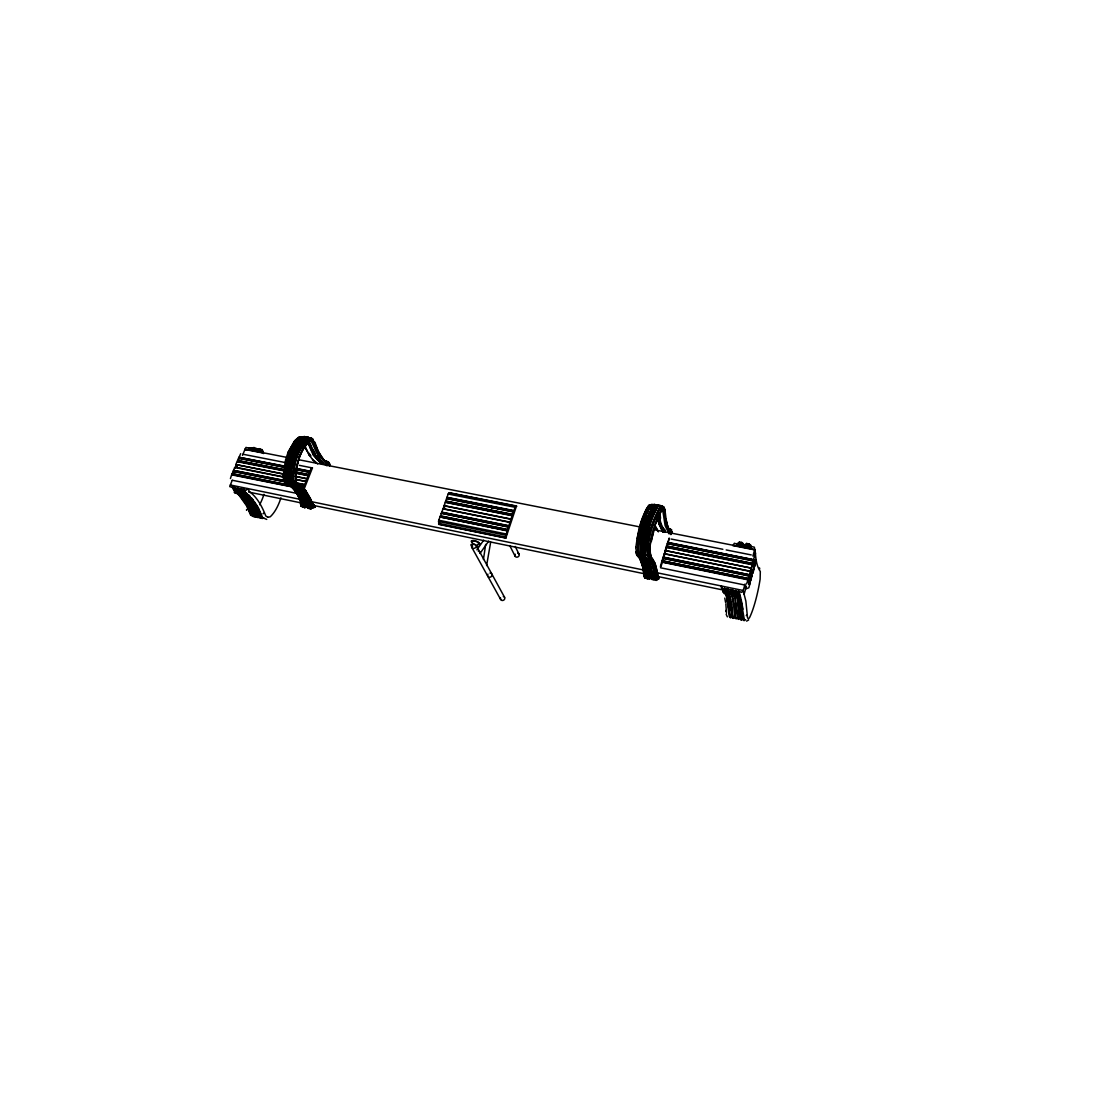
<?xml version="1.0" encoding="UTF-8"?>
<svg xmlns="http://www.w3.org/2000/svg" width="1100" height="1100" viewBox="0 0 1100 1100"><rect width="100%" height="100%" fill="white"/><g stroke="black" fill="none" stroke-linecap="round" stroke-linejoin="round"><path stroke-width="1.5" d="M231.66 475.241L232.801 474.623L291.239 486.502M232.072 474.265L233.035 471.35L234.163 471.322L285.89 481.8M232.265 480.246L297.028 493.419M232.265 475.406L233.53 473.962L290.18 485.471M233.42 470.979L234.712 467.28L235.84 467.252L284.199 477.001M233.626 472.12L234.891 470.676L284.859 480.769M505.808 538.106L507.045 530.585L439.959 516.945L438.611 520.822L438.776 524.37L505.808 538.106L516.491 506.014L449.79 492.828L448.484 493.364L446.999 497.296L446.779 498.671L513.631 511.981L515.199 506.756L516.491 506.014M235.304 468.05L236.417 464.888L237.284 464.86L283.882 474.224M284.886 470.786L238.232 461.464L237.105 461.491L235.826 464.571L237.421 467.252M237.49 461.12L238.452 458.205L239.58 458.178L284.543 467.143M237.683 462.261L238.961 460.804L283.855 469.783M238.837 457.848L240.68 453.681M239.044 458.989L240.309 457.531L283.525 466.125M242.976 454.245L286.014 462.701M644.999 575.891L643.954 574.53A96.305 23.389 -77.7 0 0 639.567 558.374L636.749 555.17L635.786 547.319M645.851 575.602L644.71 568.398A95.287 23.017 -77.7 0 0 638.715 556.311C636.433 538.918 642.373 519.901 651.186 504.79L654.857 504.377L653.304 504.9C644.408 520.19 638.413 539.426 640.723 557.026A95.095 22.853 -77.7 0 1 646.663 569.071L647.804 576.276M639.306 556.091C636.474 542.479 642.331 528.22 646.236 515.226M647.611 569.36A95.026 22.784 -77.7 0 0 641.699 557.329C638.701 539.908 645.191 520.602 653.868 505.368L655.779 504.928L654.266 505.436L651.502 509.685L646.264 522.816M648.89 576.166L647.749 568.975A95.397 22.866 -77.7 0 0 641.822 556.889L640.915 548.845M650.911 577.981L651.64 578.971L650.21 576.868L649.082 569.663A95.054 22.701 -77.7 0 0 643.184 557.631C640.888 539.949 646.896 520.644 655.806 505.257L659.079 505.065L657.525 505.587C648.629 521.001 642.648 540.293 644.916 557.989A95.095 22.619 -77.7 0 1 650.774 570.02L652.382 578.683M643.418 557.686L642.373 554.428L642.51 549.202M652.025 576.826L650.911 569.621A95.453 22.701 -77.7 0 0 645.04 557.535L644.16 549.505M644.394 549.065L645.219 556.366M652.41 576.909L651.296 569.704A95.466 22.688 -77.7 0 0 645.439 557.618C643.252 540.224 649.151 521.276 657.882 506.124L660.055 505.368L662.062 506.082L660.041 506.825C652.933 521.235 640.846 546.301 650.444 560.986A96.195 22.729 -77.7 0 1 654.638 577.101M653.386 578.765L651.791 570.116A95.205 22.591 -77.7 0 0 645.947 558.085C643.706 540.457 649.674 521.249 658.515 505.89M655.023 577.5L653.936 570.295A95.466 22.536 -77.7 0 0 648.12 558.223C645.961 540.774 651.86 521.799 660.577 506.591M657.112 576.139L658.68 577.761L658.46 579.205L657.36 577.294A96.58 22.674 -77.7 0 0 653.207 561.138C643.789 545.957 655.627 522.527 662.668 507.746L664.056 507.265L665.005 510.29L666.105 519.393A92.455 20.57 -79.4 0 0 671.096 532.579M650.004 549.808L650.76 556.518M246.538 510.359L246.565 509.547M284.309 472.299L284.776 480.851L293.301 487.561A88.949 39.751 -77 0 1 301.991 500.734M284.24 476.231C285.271 462.096 288.558 446.27 300.011 436.796M287.87 468.394L287.086 476.836L287.76 481.869L289.053 482.13L291.349 485.416A88.055 39.174 -77 0 1 303.243 497.901L307.381 506.495M287.21 477.029L289.712 460.24L295.446 445.899M288.695 477.331L289.506 468.751L293.741 452.856M289.575 468.737L289.314 481.882L291.555 485.457A88.055 39.16 -77 0 1 303.449 497.942L307.587 506.536A3.493 1.155 21.2 0 1 307.656 504.598A3.493 1.155 21.2 0 1 312.593 506.619A3.493 1.155 21.2 0 1 310.846 507.774M295.776 469.796L295.57 482.556L297.701 485.623L302.871 489.129A89.458 39.476 -77 0 1 312.593 505.34L314.806 507.361L315.04 506.027L312.304 503.264L309.897 497.612M749.43 545.119L748.633 544.308M309.169 506.578L308.55 505.684L310.681 506.962M635.855 547.553C637.766 533.087 640.406 517.908 648.684 505.587L650.031 505.134M636.914 543.757L637.395 540.444M642.221 539.839L640.64 554.07L642.125 554.373M642.51 549.354L647.941 522.94M483.436 559.474L485.678 544.39M486.599 565.565L490.683 542.08M285.629 459.635L283.222 475.791L283.731 480.164L285.904 483.23L292.27 487.547A88.77 39.724 -77 0 1 302.101 503.69M295.859 469.947L299.956 454.547M637.12 538.766L641.094 522.101L646.25 509.245L648.959 505.106L653.139 504.735L651.668 505.216L648.918 509.424M637.973 537.13L640.585 525.91M642.098 539.839L643.926 530.97M643.83 540.183L645.673 531.314M645.466 540.485L652.053 516.161L657.484 506.055L659.368 505.615M651.324 541.571L653.07 533.101M738.306 545.119L737.949 543.881L740.383 544.857M739.86 544.252L743.724 545.518M743.572 546.15L743.215 544.913M748.839 548.034L748.027 545.861L743.064 545.559M748.357 547.085L748.027 545.861M748.825 547.209L748.825 546.013L751.245 546.989A3.795 1.458 15.4 0 0 746.763 544.748A3.795 1.458 15.4 0 0 744.095 546.109A3.795 1.458 15.5 0 0 741.015 543.648A3.795 1.458 15.5 0 0 736.766 543.881M750.75 546.384L754.339 547.181L754.971 550.385M651.612 578.559L649.014 578.311M732.999 545.614L734.332 543.263L737.674 544.321M737.509 544.954L737.151 543.716M246.139 450.106L244.942 449.46L245.988 447.411L249.755 448.415M248.435 447.714L251.955 448.855M250.635 448.14L254.678 449.391M254.485 449.955L253.357 448.676M256.3 450.312L255.173 449.034L259.215 450.285M258.376 450.711L257.249 449.446M257.097 450.024L262.226 450.436L262.391 452.897L263.574 453.53M655.229 525.099C653.579 536.209 644.985 550.894 653.565 560.684A97.02 22.77 -77.7 0 1 657.745 576.895M644.023 531.08L646.195 522.596L651.502 509.286L654.321 504.969L657.36 504.735M748.206 580.401L747.862 578.641L746.515 578.16L662.062 560.739L662.846 558.126L747.34 575.231L749.939 576.702M749.265 576.62L748.921 574.874L747.574 574.379L663.273 557.329L664.221 553.575L750.393 571.202L752.084 576.125L749.045 584.375L749.732 584.513L748.811 587.84L745.621 588.885L744.59 584.98L660.646 567.806L660.509 566.184L661.732 561.825L746.281 579.013L748.88 580.484M750.571 571.973L750.777 568.219L749.43 567.737L665.143 550.536L666.188 547.071L750.503 563.942L753.088 565.414M752.414 565.345L752.084 563.585L750.736 563.104L666.518 545.999L667.288 543.4L751.548 560.189L754.146 561.674L754.957 565.785L753.239 569.388L753.926 569.525L752.936 573.045L750.777 568.219M754.957 565.785L753.129 559.831L751.781 559.35L667.714 542.616L669.254 538.148L667.947 543.551M748.027 579.645L746.584 584.004M750.049 583.413L748.344 578.531L749.086 575.864M751.094 579.659L749.402 574.764L750.393 571.202M752.936 573.045L751.259 568.109L752.249 564.575M754.229 568.425L752.565 563.475L753.308 560.821M753.129 559.831L755.274 564.685L753.61 559.721L754.559 555.527M746.378 586.19L744.095 594.344L743.242 590.494L745.085 583.949M754.6 556.82L755.508 553.548L754.724 549.533L653.799 529.664M752.084 576.125L751.396 575.987L752.263 572.908M754.284 565.648L754.586 564.561M755.274 564.685L756.25 560.835L755.191 559.529M736.216 596.186L736.285 593.973L733.865 592.955L731.692 593.024L731.376 594.165L731.624 595.224L736.216 596.186L736.285 593.973M749.155 543.964L750.668 545.201L750.214 546.824L748.701 545.6L749.155 543.964L746.529 543.455L744.961 545.793M752.881 556.091L754.724 549.533M729.039 592.474L728.97 594.688L724.405 593.739L724.144 592.666L724.46 591.525L726.619 591.456L729.039 592.474L728.97 594.688M743.023 545.421L743.49 543.799L741.977 542.561L739.351 542.053L737.784 544.39M731.624 595.224L731.692 593.024M746.061 545.077L746.529 543.455M730.867 593.711L733.535 594.096L733.865 592.955M734.044 596.241L734.374 595.1M739.351 542.053L738.884 543.675L741.51 544.184L741.977 542.561M724.144 592.666L726.289 592.598L726.619 591.456M656.301 580.388L656.274 578.174L653.868 577.184L651.832 577.252L651.489 578.394L651.86 579.466L656.301 580.388L656.274 578.174M747.56 579.755L661.829 562.114L662.159 561.027M748.605 575.974L662.942 558.415L663.273 557.329M749.911 571.326L664.317 553.864L665.225 550.825M751.768 564.685L666.27 547.36L666.6 546.288M752.826 560.945L667.384 543.689L667.714 542.616M671.055 531.506L671.55 529.898L669.982 528.66L669.501 530.283L671.055 531.506L670.079 532.235M661.127 566.184L666.971 546.783M649.289 578.93L649.261 576.73L646.855 575.726L644.834 575.809L644.49 576.936L644.861 578.009L649.289 578.93L649.261 576.73M651.489 578.394L653.538 578.311L653.868 577.184M644.861 578.009L644.834 575.809M644.49 576.936L646.511 576.868L646.319 575.836M647.254 579.013L647.598 577.885M298.678 458.219L303.05 448.071L306.597 442.956L310.489 439.381L312.785 439.134L318.051 451.041L324.445 460.9M285.643 459.731L288.09 452.224L294.772 440.674L298.705 437.126L304.906 436.59L302.363 436.851C290.001 447.645 285.766 465.809 286.949 481.621L289.245 484.88A88.096 39.297 -77 0 1 301.18 497.379L304.246 504.487M287.265 457.201L288.668 452.939M289.548 460.295L295.212 446.132L299.131 440.619M291.266 460.611L296.945 446.188L300.616 440.908M295.529 453.393L291.349 469.095L290.551 477.524L291.087 482.171L293.728 485.788A88.179 39.105 -77 0 1 305.594 498.286L309.705 506.866M507.567 529.746L508.337 526.79L441.293 513.219L440.522 516.134L507.567 529.746L507.183 530.86L439.959 516.945M508.86 525.965L509.933 522.115L442.942 508.626L441.856 512.408L508.86 525.965L508.475 527.079L441.293 513.219M510.991 519.007L512.201 515.446L445.28 502.081L443.107 508.915L510.07 522.404L510.991 519.007L444.043 505.574M512.586 514.346L513.494 511.692L446.614 498.382L445.679 500.995L445.445 502.37L512.339 515.749L512.586 514.346L445.679 500.995M655.023 525.484L660.248 512.38M655.793 572.509L743.242 590.494L741.675 592.336L738.196 591.14L738.925 595.746A263.134 48.812 -76.8 0 1 740.176 599.857L742.569 619.19L743.463 620.455L744.824 619.479M647.873 523.091L650.513 515.556M641.438 522.816L643.83 515.996M735.35 593.216L735.446 590.562L736.258 590.741L736.326 592.804M736.148 593.381L736.258 590.741M730.51 592.212L730.606 589.572L732.861 590.04L732.944 592.102M732.765 592.68L732.861 590.04M727.128 591.511L727.224 588.871L728.021 589.036L727.925 591.676M728.021 589.036L730.414 590.095M724.391 590.947L724.487 588.308L725.381 590.535M725.202 591.112L725.285 588.473M440.124 517.234L440.522 516.134M441.457 513.507L441.856 512.408M444.139 508.255L445.184 505.354M438.776 524.37L439.67 521.84M738.87 544.995L741.001 544.995M746.721 543.991L749.513 544.5L748.481 544.967M306.914 507.375L307.918 505.161L310.131 505.615L311.933 506.784L310.915 509.011L306.914 507.375L309.554 507.114L311.341 508.296M314.889 442.186L318.038 450.629A85.552 35.943 -80.4 0 0 328.721 464.007L328.501 461.959L326.219 461.024L325.82 462.027L328.103 462.976L329.67 465.424M308.701 508.544L309.293 507.045M309.554 507.114L310.131 505.615M328.103 462.976L328.501 461.959M310.915 509.011L311.933 506.784M300.877 506.124L301.881 503.91L304.081 504.364L305.882 505.533L305.291 507.045L304.879 507.76L300.877 506.124L301.881 503.91M305.291 507.045L303.504 505.862L304.081 504.364M304.879 507.76L305.882 505.533M295.9 483.821L304.246 485.513L303.132 489.17M296.12 484.124L304.452 485.801L305.882 481.374L295.873 479.353M305.882 481.374L308.206 475.461L294.882 472.794M295.116 473.082L308.413 475.75L309.526 472.12L294.539 469.123M296.436 469.755L309.732 472.409L311.3 467.734L312.441 467.94L303.847 489.761M242.522 495.894C237.311 490.009 248.751 498.465 240.295 493.776L241.202 491.59L245.176 493.199L244.255 495.385L239.814 492.938M259.738 448.663L259.325 449.652L262.433 451.715L261.993 449.598L258.308 448.869M240.295 493.776L242.756 493.501L243.361 492.03M261.594 450.587L261.993 449.598M252.079 448.717L253.907 447.521L256.163 448.456L256.603 450.574L253.495 448.511L253.907 447.521M234.424 492.566L235.345 490.38L237.49 490.82L239.305 491.989L238.397 494.175L234.424 492.566L236.885 492.277L238.714 493.446M236.885 492.277L237.49 490.82M255.764 449.433L256.163 448.456M238.397 494.175L239.305 491.989M235.4 491.535L232.114 487.355L229.735 486.612L232.224 480.315M242.495 455.4L245.066 449.171L287.114 457.449M231.674 474.65L230.423 478.555M235.029 491.109L235.345 490.38M240.886 492.319L241.202 491.59M244.255 495.385L244.585 494.67L242.756 493.501M244.846 493.928L245.176 493.199M657.388 518.623L662.86 508.31L664.18 507.842L665.087 510.771M650.43 515.804L656.04 505.299M652.658 515.543L653.95 512.696M644.462 514.621L646.374 510.496M646.91 513.769L648.244 510.868M295.46 453.874L298.678 446.806L306.322 437.938M288.062 452.43L294.635 441.059L298.499 437.566M289.424 451.385L290.909 448.305M255.393 450.505L253.646 449.309M307.505 505.876L307.918 505.161M241.766 491.246L241.258 488.744L242.674 490.875M241.917 488.881L246.455 493.817A235.276 112.681 -73.7 0 1 250.47 498.121L257.414 507.98L261.442 517.399M243.224 489.651L244.145 489.335L244.901 491.342M251.116 498.259A235.317 112.613 -73.7 0 0 247.101 493.955L244.654 491.837L244.145 489.335M237.861 490.435C235.359 486.764 240.336 487.795 239.69 490.806M233.558 489.541L233.035 487.053L232.114 487.355M235.125 489.871L234.603 487.369L236.019 489.5M235.771 490.009L235.262 487.506M303.298 448.223L310.681 439.918L312.881 439.67M306.873 443.424C298.774 454.396 294.869 468.683 296.01 482.226L298.059 485.21L303.215 488.703A89.856 39.655 -77 0 1 312.978 504.969L315.123 506.935M296.931 446.421L304.7 437.195M479.999 553.493L488.716 541.049M476.877 549.862L483.684 540.196M739.475 542.864L741.455 542.891M746.982 614.886L746.254 615.643M491.507 508.062L493.006 507.43M309.183 438.556C297.055 449.254 292.916 467.115 293.989 482.707L296.202 485.897L301.386 489.404A88.949 39.325 -77 0 1 311.094 505.546L313.376 507.65L314.806 507.361M303.93 440.729L305.841 438.969M303.215 437.346C291.019 448.016 286.839 465.933 287.966 481.553L290.207 484.743A88.358 39.366 -77 0 1 292.903 486.269M304.494 437.154C292.201 448.016 287.595 466.331 289.259 482.171L290.538 482.433L292.834 485.719A88.083 39.105 -77 0 1 304.714 498.204L308.825 506.797M300.561 436.783C288.324 447.439 284.13 465.41 285.285 481.044L287.54 484.261M298.856 440.935L303.215 436.906M263.739 513.164L262.969 513.824M301.95 506L304.219 507.375L301.909 506.289M648.464 577.376L646.209 576.18M670.56 530.626L671.55 529.898M746.598 621.115L748.66 619.974M745.607 619.644L744.246 620.62L742.734 618.585L742.5 614.57M740.946 619.245L742.266 618.31M742.184 618.915L740.809 619.891L739.901 618.626L737.454 599.294A262.969 49.211 -76.8 0 0 736.189 595.183M739.695 618.393L738.306 619.369L737.399 618.104L734.896 598.757A262.817 49.596 -76.8 0 0 734.058 595.939M737.523 617.925L736.134 618.901L735.213 617.636L732.669 598.304A262.694 49.926 -76.7 0 0 731.376 594.179M737.591 617.32L736.258 618.255L735.378 617.031L734.759 607.447L731.981 594.852M734.264 617.237L732.861 618.214L731.926 616.935L729.327 597.602A262.501 50.421 -76.7 0 0 728.447 594.784M735.034 617.402L733.631 618.379L732.71 617.1L730.111 597.768A262.543 50.297 -76.7 0 0 728.805 593.643L726.289 592.598M731.624 616.688L730.221 617.65L729.273 616.385L726.619 597.039A262.336 50.82 -76.7 0 0 725.285 592.914M735.35 594.605L734.126 593.491M749.554 545.916L750.668 545.201M448.58 493.24L515.46 506.426M237.146 491.906L238.439 491.934L236.005 490.916L238.397 492.044L236.995 491.934M741.95 543.909L742.019 543.221M309.32 506.55L308.481 505.794L311.053 506.509M310.778 506.88L310.832 505.959M662.406 509.176L663.616 508.75L666.559 525.03L670.904 534.627M661.114 509.836L662.2 509.465L663.011 512.05L665.115 525.594L669.116 533.967M664.056 507.265L662.681 506.33L661.21 506.839C654.046 521.373 641.933 546.59 651.53 561.426A96.044 22.633 -77.7 0 1 655.696 577.527M655.889 505.67L657.388 505.161M652.053 504.295L650.54 504.79C641.754 519.819 635.827 538.752 638.11 556.064M670.106 529.678L668.388 528.371M741.964 543.565L741.345 542.451L739.736 542.919M746.24 546.164L749.169 547.25M459.676 520.63L458.672 520.396M485.43 526.02L485.183 526.089M301.029 436.879L303.407 436.934M262.515 517.454L259.655 517.99L255.667 515.598L251.625 506.22L246.07 498.066L241.202 493.721L243.183 494.849M267.809 517.261L270.188 516.808A32.505 14.822 -78.4 0 0 280.926 497.805M258.087 516.519L255.214 517.055L252.78 515.57L248.696 506.151L241.67 496.293A234.781 113.671 -73.6 0 0 238.961 493.35M655.779 579.067L658.46 579.205M266.736 519.42L260.123 516.546L258.445 512.614M255.585 449.804L257.001 449.598M324.692 461.216L326.219 461.024M327.731 463.293L329.257 463.1M309.32 441.389L311.121 441.183C315.947 449.543 317.955 460.336 326.934 465.781M302.871 437.277L308.536 437.168L305.979 437.442C293.59 448.305 289.369 466.538 290.538 482.433M295.57 482.556L293.095 482.364C292.036 466.895 296.161 449.171 308.192 438.57L311.616 438.295L312.785 439.134M327.264 464.131L326.246 462.908M649.523 554.909L646.717 554.675M308.825 505.312L309.636 505.395M654.981 578.902C656.961 578.559 652.891 576.716 652.905 578.064M238.851 457.243L284.941 466.166M239.044 458.521L283.14 467.101M237.504 460.515L283.607 469.48M237.696 461.794L285.134 471.089M235.826 464.571L283.635 473.921M235.304 467.582L282.782 476.96M233.434 470.374L286.289 480.81M233.626 471.652L286.124 482.089M232.072 473.674L289.96 485.183M310.585 438.309L311.616 438.295L314.861 444.276M232.265 474.953L289.795 486.461M243.774 493.391L244.173 493.35A235.153 112.929 -73.7 0 1 248.27 497.668L255.228 507.513L259.27 516.945L262.322 518.567M661.485 506.33L662.681 506.33M302.115 505.945L304.343 506.976L302.046 506.495M638.289 552.97L635.745 552.118M293.384 482.68L291.445 482.529C290.304 466.703 294.498 448.553 306.831 437.704L311.094 438.061L308.632 438.336C296.45 449.075 292.284 467.019 293.384 482.68L295.611 485.897A88.426 39.119 -77 0 1 307.478 498.424L310.502 505.533M644.902 554.84L647.102 555.046M289.548 481.525L291.679 481.814M302.954 504.446L304.961 505.464L303.16 504.391M307.065 436.879L300.988 437.181C288.901 447.714 284.762 465.451 285.863 480.906M308.44 437.607L305.979 437.869C293.796 448.566 289.63 466.482 290.744 482.103L292.971 485.306A88.412 39.256 -77 0 1 298.183 488.812M253.206 449.254L255.021 449.611M737 544.362L737.798 544.527M747.876 546.507L748.674 546.659M298.884 459.759L640.337 527.01M244.942 449.46L262.391 452.897M733.013 545.614L754.531 549.862M449.474 492.965L516.643 506.303M448.168 494.038L514.993 507.265M299.228 465.328L312.441 467.94M668.676 538.546L669.419 538.697M671.082 539.027L722.851 549.285M726.192 549.945L751.245 554.923M446.999 497.296L513.865 510.579M447.164 497.585L514.002 510.881M296.587 468.476L309.911 471.13M667.618 542.327L753.61 559.721M296.821 468.779L310.118 471.419M445.844 501.284L512.724 514.635M295.268 471.804L308.605 474.471M666.518 545.999L752.565 563.475M295.501 472.106L308.798 474.76M444.194 505.862L511.129 519.296M295.295 476.259L306.969 478.61M665.143 550.536L751.259 568.109M295.529 476.561L307.175 478.899M296.093 479.641L304.425 481.319M296.299 482.845L304.631 484.522M441.691 512.119L508.723 525.676M663.176 557.04L749.402 574.764M296.519 483.134L304.837 484.811M287.966 481.553L290.07 485.155A88.027 39.229 -77 0 1 301.991 497.64M642.373 554.428L643.871 554.73M440.357 515.845L507.43 529.457M662.062 560.739L748.344 578.531M438.776 520.231L505.904 533.926M438.529 521.51L505.643 535.219M438.598 523.352L505.67 537.089M438.598 524.081L505.656 537.817M230.299 484.976L299.255 499.166M311.025 501.586L644.023 570.089M232.774 487.493L234.341 487.822M234.988 487.946L237.077 488.386M238.906 488.757L240.996 489.184M243.87 489.789L246.373 490.146L247.857 488.592L249.521 491.686C257.428 497.544 262.268 506.949 265.788 515.996L267.809 517.261M724.295 588.83L721.366 588.06L721.463 586.011L722.37 589.614M725.106 588.995L727.031 589.394M732.683 590.562L735.268 591.085M736.065 591.25L738.018 591.649M248.559 492.044L300.63 502.783M312.386 505.216L643.308 573.54M656.741 576.304L722.26 589.834M301.29 505.409L303.504 505.862M242.605 491.769L243.856 492.223M242.88 492.25L241.821 492.223L243.114 492.25M637.67 553.135L639.664 553.781M285.285 481.044L286.949 481.621M669.185 528.88L670.368 529.664M653.538 578.311L655.93 579.315M646.511 576.868L648.918 577.857M733.535 594.096L735.969 595.114M313.376 507.65L311.548 506.976M484.481 525.745L485.389 526.515M239.085 491.975L240.336 492.553A234.933 113.369 -73.6 0 1 241.684 493.914M308.962 438.336L311.561 439.574M307.423 506.921L305.044 504.749L301.812 497.214A88.358 39.394 -77 0 0 295.089 488.194M315.04 506.027L313.005 504.185L305.635 490.38M727.898 592.391L725.505 592.336M251.281 448.264L252.601 448.979M249.081 447.837L252.423 449.543M255.173 449.034L256.493 449.749M259.462 449.873L261.429 450.711M255.846 517.192L253.413 515.707L248.93 505.656M253.688 516.739L250.621 515.116L246.51 505.697L239.47 495.839A234.657 113.919 -73.6 0 0 238.081 494.285M257.881 517.619L255.447 516.134L251.377 506.715L244.379 496.856A234.933 113.369 -73.6 0 0 243.004 495.316M263.972 518.293L261.663 516.862L257.647 507.485M283.731 480.164L284.776 480.851M285.849 482.735L291.074 486.241A89.623 40.177 -77 0 1 301.015 502.507M296.574 486.393L299.173 488.139M298.306 485.086L300.877 486.832M297.261 483.312L302.39 486.791L306.377 491.342M303.174 487.809L298.031 484.316L295.446 480.672M317.666 463.953L313.28 460.391L308.619 454.355M312.524 459.415L315.81 462.096M321.599 463.966L313.363 455.331L307.532 442.035M323.386 463.691L315.178 455.084L309.925 443.204M317.226 459.47L323.469 464.337M328.212 465.217L320.031 456.582L312.359 440.509L310.379 440.729C299.186 450.643 295.322 467.087 296.106 481.511M322.768 459.429L329.684 465.85M649.962 578.614L647.364 568.893A95.384 22.88 -77.7 0 0 641.424 556.806M658.817 578.751L657.731 576.895M658.68 577.761L655.009 563.118L649.784 555.404M736.505 594.88L736.986 595.348A263.01 49.101 -76.8 0 1 738.251 599.459L740.107 609.166M747.862 578.641L749.732 584.513M748.921 574.874L750.791 580.759M752.084 563.585L753.926 569.525M239.167 492.8L241.876 495.756M248.641 494.766L249.947 496.169M292.38 486.365L294.525 488.689M239.69 495.303L242.454 498.795M241.601 497.709L240.116 495.976A234.699 113.85 -73.6 0 0 237.407 493.034M649.591 556.394L652.3 559.584M240.336 495.44L242.688 498.272M246.4 496.705L253.413 506.605M250.676 497.585L252.574 499.991M250.374 499.538L248.916 497.805A235.194 112.86 -73.7 0 0 244.887 493.501M251.336 497.723L253.646 500.555M234.974 490.518L233.035 487.053M239.264 491.397L237.339 487.933M244.654 499.249L242.316 496.43A234.822 113.603 -73.6 0 0 238.26 492.126M249.947 498.864L251.226 500.624M252.147 499.331L258.06 508.104L262.075 517.536M250.594 499.001L257.854 511.252M313.376 454.465L317.721 459.855M316.827 456.197L319.701 459.965M319.124 460.763L312.593 450.794L309.444 442.393M727.375 616.852L726.165 614.364M730.991 617.815L730.056 616.55L727.416 597.204A262.391 50.696 -76.7 0 0 726.082 593.079M730.345 617.004L729.259 613.099M730.221 615.945L731.129 617.169M732.999 617.567L732.105 616.33L731.459 606.76M738.444 618.709L735.515 599.83M741.593 620.056L740.685 618.791L740.286 608.602L738.004 597.355M740.864 618.186L741.73 619.41M287.018 484.041L283.759 479.751L283.278 475.612M744.384 619.974L740.974 600.023A263.175 48.689 -76.8 0 0 739.723 595.911L738.815 591.827M293.095 482.364L294.553 484.467M295.075 481.388L297.028 484.22M658.391 531.85L654.706 524.727M657.456 530.791L654.239 524.934M663.396 531.341L661.141 527.973L658.254 518.127M662.888 531.919L658.817 523.572L657.346 515.763M242.041 498.135L247.156 505.821M665.046 532.345L660.852 523.311M328.611 464.723L327.621 463.237A85.071 35.791 -80.5 0 1 319.522 454.685M327.113 463.018L328.116 464.53M326.59 463.224L327.58 464.695M244.874 498.726L247.692 502.975M244.228 498.589L249.329 506.275M662.654 528.261L664.895 531.63M250.8 499.964L255.874 507.65L259.916 517.082M254.581 501.971L258.294 507.623L262.295 517M305.374 491.232L308.096 495.55M471.817 547.401L500.692 599.527M476.795 546.549L504.584 597.327M309.347 455.276L304.879 446.655M313.871 454.822L307.587 441.196M313.266 450.106L315.219 453.736M464.283 501.71L464.324 502.645M509.768 545.614L515.13 556.229M515.185 546.452L518.98 554.056M639.471 557.824L642.716 566.844L643.871 574.035M647.969 559.556L649.536 562.925M652.479 558.594L655.655 567.834M251.474 514.717L247.39 505.34M249.123 510.647L251.254 515.24M251.928 511.239L253.633 515.171M251.295 511.115L253 515.034M246.758 505.203L249.508 511.239M302.596 503.896L299.53 496.801A88.275 39.462 -77 0 0 287.54 484.261M256.891 514.663L254.004 507.966M257.235 516.505L253.179 507.086L246.194 497.241A235.042 113.162 -73.6 0 0 243.499 494.299M249.576 505.794L251.336 509.877M306.543 504.735L303.49 497.626A88.344 39.284 -77 0 0 296.78 488.606M305.209 504.391L302.156 497.283A88.358 39.366 -77 0 0 295.433 488.263M259.49 516.409L255.475 507.031M308.261 505.024L305.209 497.915A88.426 39.242 -77 0 0 301.647 492.305M307.918 504.955L304.879 497.846A88.412 39.256 -77 0 0 299.255 489.871M309.609 498.396L311.41 502.645M232.389 486.915L234.781 491.081A3.451 1.114 22 0 1 235.73 489.569A3.451 1.114 22 0 1 240.322 491.783M234.603 487.369L235.373 489.376M305.044 446.132L306.639 450.312M241.258 488.744L242.426 491.384M308.069 441.554L311.245 449.969M243.485 489.197L244.241 491.205M650.939 578.38L649.316 569.717M652.231 575.768L652.671 577.074M635.676 551.664L636.652 554.62L640.929 559.268A95.824 23.182 -77.7 0 1 645.26 575.369M722.865 591.002L723.305 592.35M729.424 594.316L729.85 595.664M728.626 594.151L730.207 599.748M734.223 595.32L735.075 598.152M663.204 532.29L662.791 530.929A92.29 20.982 -79.4 0 1 660.536 527.546M740.726 597.919L739.008 591.305M726.33 594.935L729.066 610.376M727.128 595.1L727.581 596.599M671.509 533.926L671 532.043A92.042 20.488 -79.4 0 1 666.023 518.925M737.206 597.19L739.997 616.688M730.29 597.163L731.005 599.913M759.523 567.875L759.742 568.975M741.139 599.418L742.968 609.166M724.46 591.525L724.721 592.598M728.035 598.276L729.85 610.541M726.055 611.394L725.89 610.445M497.599 507.884L497.942 509.341M735.859 594.069L735.446 590.562M659.766 518.43L661.004 523.999M748.495 581.721L749.045 584.375M749.54 577.954L750.104 580.621M750.846 573.306L751.396 575.987M724.776 598.098L725.56 602.374M731.253 601.315L731.995 605.523M730.455 601.15L731.211 605.357M742.184 609.001L738.196 591.14M643.569 567.559L644.023 570.433M656.081 570.707L656.521 573.567M659.202 513.329L659.904 519.062M660.206 515.433L660.55 518.306M726.495 613.223L725.835 603.79M732.875 616.495L732.242 606.925M740.616 614.171L740.781 616.852M743.119 615.271L743.352 619.355M724.487 588.308L724.584 590.37M727.224 588.871L727.306 590.934M730.606 589.572L730.689 591.635M743.146 590.48L745.869 601.109L747.519 617.664L748.261 618.75L749.389 617.925A36.052 6.242 -78.4 0 0 760.128 579.15L760.32 571.546C756.374 565.799 755.824 558.442 755.219 551.664M489.94 573.045A2.296 2.049 -28.9 0 1 492.002 575.424A2.296 2.049 -28.9 0 1 488.936 577.156A2.296 2.049 -28.9 0 1 487.933 574.173M642.111 559.295A96.03 23.169 -77.7 0 1 645.288 568.219M645.562 569.539A96.03 23.169 -77.7 0 1 646.25 573.87M659.464 516.656A90.599 20.529 -79.4 0 1 659.038 513.975M659.464 517A90.887 20.584 -79.4 0 1 659.038 514.319M660.041 526.474A92.29 20.982 -79.4 0 1 657.649 517.743M664.854 530.558A92.345 20.845 -79.4 0 1 663.41 528.11M657.346 529.87A92.194 21.244 -79.4 0 1 655.064 526.487M645.081 577.349A3.754 1.334 16.9 0 1 645.26 575.135A3.754 1.334 16.9 0 1 650.746 577.404A3.754 1.334 16.9 0 1 646.814 578.064M650.691 577.857A3.754 1.334 16.9 0 1 648.752 578.105M645.178 577.005A3.754 1.334 16.9 0 1 645.109 574.791A3.754 1.334 16.9 0 1 650.65 576.785M663.616 529.43A3.713 1.416 16.7 0 1 664.744 530.324M664.373 529.54A3.713 1.416 16.7 0 1 664.84 529.994M652.066 578.793A3.754 1.334 16.8 0 1 651.544 576.62A3.754 1.334 16.8 0 1 656.879 577.995A3.754 1.334 16.8 0 1 656.466 579.92M653.799 579.507A3.754 1.334 16.8 0 1 652.877 579.178M650.98 576.524A3.754 1.334 16.8 0 1 656.879 577.582A3.754 1.334 16.8 0 1 655.751 579.549M669.763 530.406A3.713 1.416 16.6 0 1 671.949 532.125A3.713 1.416 16.6 0 1 670.574 533.143M668.016 529.513A3.713 1.416 16.6 0 1 671.798 531.355A3.713 1.416 16.6 0 1 670.67 532.799M724.529 593.051A3.836 1.361 15.8 0 1 724.226 590.893A3.836 1.361 15.8 0 1 729.699 592.295A3.836 1.361 15.8 0 1 729.039 594.206M726.275 593.78A3.836 1.361 15.8 0 1 725.354 593.45M730.634 593.312A3.836 1.361 15.8 0 1 729.135 593.862M724.639 592.707A3.836 1.361 15.8 0 1 724.817 590.507A3.836 1.361 15.8 0 1 730.455 592.543M736.849 545.036A3.795 1.458 15.5 0 1 739.475 543.675A3.795 1.458 15.5 0 1 743.944 546.04A3.795 1.458 15.4 0 1 747.148 545.16A3.795 1.458 15.4 0 1 751.135 547.456M733.494 595.265A3.836 1.375 15.7 0 1 730.881 592.543A3.836 1.375 15.7 0 1 736.945 593.794A3.836 1.375 15.7 0 1 735.405 595.664M730.551 592.556A3.836 1.375 15.7 0 1 736.189 592.955A3.836 1.375 15.7 0 1 736.367 595.361M733.59 594.921A3.836 1.375 15.7 0 1 732.669 594.591M731.844 594.192A3.836 1.375 15.7 0 1 730.73 593.326M263.972 494.312A32.381 15.084 -78.4 0 1 259.6 504.749M310.86 455.84A85.346 36.41 -80.5 0 1 308.99 453.159M310.502 456.239A85.718 36.589 -80.5 0 1 305.993 448.704M289.864 484.674A88.358 39.394 -77 0 1 293.851 487.135M293.315 485.375A88.426 39.242 -77 0 1 297.275 487.836M291.129 486.736A89.224 39.999 -77 0 1 301.029 502.947M300.465 489.019A89.1 39.449 -77 0 1 302.596 491.219M304.549 493.735A89.1 39.449 -77 0 1 307.175 498.08M307.835 499.4A89.1 39.449 -77 0 1 309.65 503.676M302.541 492.511A89.76 39.861 -77 0 1 304.343 495.371M324.761 461.478A3.451 1.224 21.4 0 1 328.707 462.894A3.451 1.224 21.4 0 1 329.491 464.723M325.394 461.89A3.451 1.224 21.4 0 1 329.368 463.87A3.451 1.224 21.4 0 1 328.281 465.163M306.597 504.928A3.493 1.155 21.2 0 1 309.031 504.474A3.493 1.155 21.2 0 1 312.854 506.44A3.493 1.155 21.2 0 1 311.726 507.581M301.716 504.9A3.493 1.141 21.3 0 1 301.139 504.474M300.754 504.061A3.493 1.141 21.3 0 1 302.321 503.085A3.493 1.141 21.3 0 1 306.515 504.914M301.593 505.216A3.493 1.141 21.3 0 1 301.606 503.346A3.493 1.141 21.3 0 1 306.543 505.368A3.493 1.141 21.3 0 1 304.81 506.522M257.593 450.629A3.424 1.182 22.2 0 1 258.624 449.13A3.424 1.182 22.2 0 1 263.147 451.371M263.024 451.674A3.424 1.182 22.2 0 0 258.871 449.501A3.424 1.182 22.2 0 0 257.07 450.505A3.424 1.182 22.2 0 0 253.853 448.553A3.424 1.182 22.2 0 0 251.061 448.635M240.185 491.755A3.451 1.114 21.9 0 1 242.248 490.902A3.451 1.114 21.9 0 1 246.345 493.254A3.451 1.114 21.9 0 1 243.581 493.694M241.202 492.607A3.451 1.114 21.9 0 1 240.611 492.181M241.794 493.322A3.451 1.114 21.9 0 1 240.694 491.026A3.451 1.114 21.9 0 1 245.946 493.171A3.451 1.114 21.9 0 1 243.458 493.996M251.171 448.346A3.424 1.182 22.2 0 1 254.389 448.401A3.424 1.182 22.2 0 1 257.51 450.615M240.529 492.154A3.451 1.114 22 0 1 238.535 492.69M235.95 492.112A3.451 1.1 22 0 1 234.644 489.83A3.451 1.1 22 0 1 239.772 491.672A3.451 1.1 22 0 1 238.411 492.993M472.478 542.314A3.671 1.265 19.2 0 1 473.578 540.898A3.671 1.265 19.2 0 1 478.239 542.575A3.671 1.265 19.2 0 1 477.95 544.28M472.45 542.795A4.496 1.554 19.2 0 1 472.835 540.499A4.496 1.554 19.2 0 1 479.078 542.74A4.496 1.554 19.2 0 1 477.592 544.638M491.342 527.629A2.007 1.76 -27.2 0 1 491.164 527.202M464.007 502.274A1.98 1.719 -28 0 1 464.104 501.82M463.911 502.095A1.98 1.719 -28 0 1 464.007 501.641M488.194 511.101A1.994 1.746 -26.9 0 1 488.414 510.661M488.111 510.922A1.994 1.746 -26.9 0 1 488.331 510.482M475.695 504.116A1.994 1.719 -27.6 0 1 475.475 504.556M475.599 503.938A1.994 1.719 -27.6 0 1 475.379 504.377M466.29 506.082A1.98 1.719 -28.1 0 1 466.194 506.55M499.922 512.806A2.007 1.746 -26.5 0 1 499.84 513.274M478.211 551.072A2.448 1.389 25.7 0 1 478.775 551.334L479.683 552.035A2.2 1.238 25.7 0 1 480.136 553.19M475.97 545.05A2.393 2.104 -28.8 0 1 474.361 548.295A2.393 2.104 -28.8 0 1 471.57 546.342A2.393 2.104 -28.8 0 1 474.636 544.115M503.305 596.42A2.228 1.994 -29 0 1 504.707 598.881A2.228 1.994 -29 0 1 501.957 600.435A2.228 1.994 -29 0 1 500.569 597.974M472.574 546.521A3.685 1.265 19.2 0 1 471.543 544.294A3.685 1.265 19.2 0 1 476.671 545.614A3.685 1.265 19.2 0 1 476.809 547.607M517.715 553.176A2.214 1.952 -26.6 0 1 519.049 555.748A2.214 1.952 -26.6 0 1 516.038 557.013A2.214 1.952 -26.6 0 1 515.24 554.221M235.345 492.498L237.806 493.501L235.345 492.498M307.89 507.334L310.365 508.337L307.89 507.334M307.808 507.609L310.255 508.626L307.808 507.609"/></g></svg>
